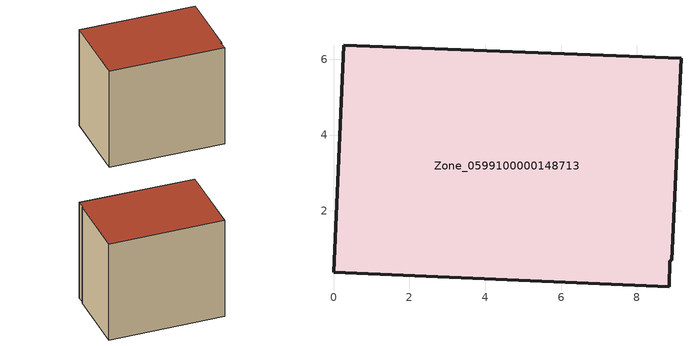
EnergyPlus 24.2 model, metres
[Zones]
Zone_0599100000148713
 floor ground (C_G): 8.85,0 0,0.38 0.27,6.37 9.16,6.02 8.92,0.71 8.86,0.69 z1.24
 wall outside (C_F): 9.16,6.02 0.27,6.37 0,0.38 8.85,0 8.86,0.69 8.92,0.71 9.16,6.02 z1.24:9.34
 roof outside (C_R): 0,0.38 8.85,0 8.86,0.69 8.92,0.71 9.16,6.02 0.27,6.37 z9.34
[BUILDING]
Pand.0599100000148713: North Axis=0; Terrain=City; Loads Convergence Tolerance Value=0.04; Temperature Convergence Tolerance Value=0.4; Solar Distribution=FullExterior; Maximum Number of Warmup Days=25; Minimum Number of Warmup Days=1
[Site:Location]
Rotterdam.The.Hague.AP_ZH_NLD Design_Conditions: Latitude=51.96; Longitude=4.45; Time Zone=1; Elevation=-4.5
[SITE:GROUNDTEMPERATURE:BUILDINGSURFACE]
18, 18, 18, 18, 18, 18, 18, 18, 18, 18, 18, 18
[MATERIAL] Thermal Absorptance=0.9; Solar Absorptance=0.7; Visible Absorptance=0.7
Name | Roughness | Thickness | Conductivity | Density | Specific Heat
G.TI.1965-1974 | MediumSmooth | 0.15 | 0.882353 | 540 | 1210
F.TI.1965-1974 | Rough | 0.3 | 0.697674 | 1920 | 840
R.TI.1965-1974 | MediumRough | 0.2 | 0.232558 | 1500 | 1000
[CONSTRUCTION]
C_G: G.TI.1965-1974
C_F: F.TI.1965-1974
C_R: R.TI.1965-1974
[ZONE]
Zone_0599100000148713: Type=1; Multiplier=1; Ceiling Height=Autocalculate; Volume=Autocalculate; Floor Area=autocalculate; Part of Total Floor Area=Yes
[ZONEINFILTRATION:DESIGNFLOWRATE]
Infil_Zone_0599100000148713: Zone or ZoneList or Space or SpaceList=Zone_0599100000148713; Schedule=AlwaysOn; Design Flow Rate Calculation Method=Flow/Area; Flow Rate per Floor Area=0.003; Constant Term Coefficient=1; Temperature Term Coefficient=0; Velocity Term Coefficient=0; Velocity Squared Term Coefficient=0
[HVACTEMPLATE:ZONE:IDEALLOADSAIRSYSTEM]
Zone_0599100000148713: Maximum Heating Supply Air Temperature=50; Minimum Cooling Supply Air Temperature=13; Maximum Heating Supply Air Humidity Ratio=0.0156; Minimum Cooling Supply Air Humidity Ratio=0.0077; Heating Limit=NoLimit; Cooling Limit=NoLimit; Dehumidification Control Type=ConstantSensibleHeatRatio; Cooling Sensible Heat Ratio=0.7; Dehumidification Setpoint=60; Humidification Control Type=None; Humidification Setpoint=30; Outdoor Air Method=None; Outdoor Air Flow Rate per Person=0.00944; Outdoor Air Flow Rate per Zone Floor Area=0; Outdoor Air Flow Rate per Zone=0; Demand Controlled Ventilation Type=None; Outdoor Air Economizer Type=NoEconomizer; Heat Recovery Type=None; Sensible Heat Recovery Effectiveness=0.7; Latent Heat Recovery Effectiveness=0.65
[ZONECONTROL:THERMOSTAT]
ThermostatControl_Zone_0599100000148713: Zone or ZoneList=Zone_0599100000148713; Control Type Schedule=DualSetpointControlType; Control 1=Thermostat_Zone_0599100000148713; Temperature Difference Between Cutout And Setpoint=0
[THERMOSTATSETPOINT:DUALSETPOINT]
Thermostat_Zone_0599100000148713: Heating Setpoint Temperature Schedule=HeatingSetpoint_Zone_0599100000148713; Cooling Setpoint Temperature Schedule=CoolingSetpoint_Zone_0599100000148713
[SCHEDULE:COMPACT]
HeatingSetpoint_Zone_0599100000148713: Through: 12/31, For: AllDays, Until: 24:00, 21
CoolingSetpoint_Zone_0599100000148713: Through: 12/31, For: AllDays, Until: 24:00, 24
DualSetpointControlType: Through: 12/31, For: AllDays, Until: 24:00, 4
AlwaysOn: Through: 12/31, For: AllDays, Until: 24:00, 1
